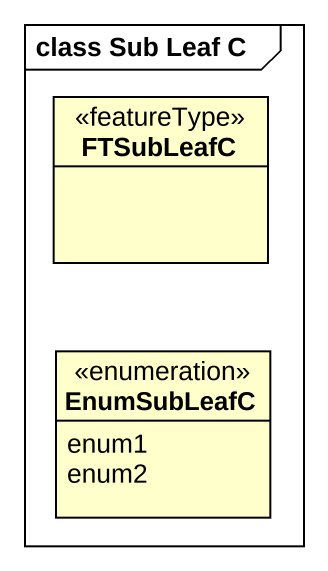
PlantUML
@startuml
mainframe class Sub Leaf C
hide circle
hide empty members
class FTSubLeafC <<featureType>>
enum EnumSubLeafC {
  enum1
  enum2
}
@enduml
